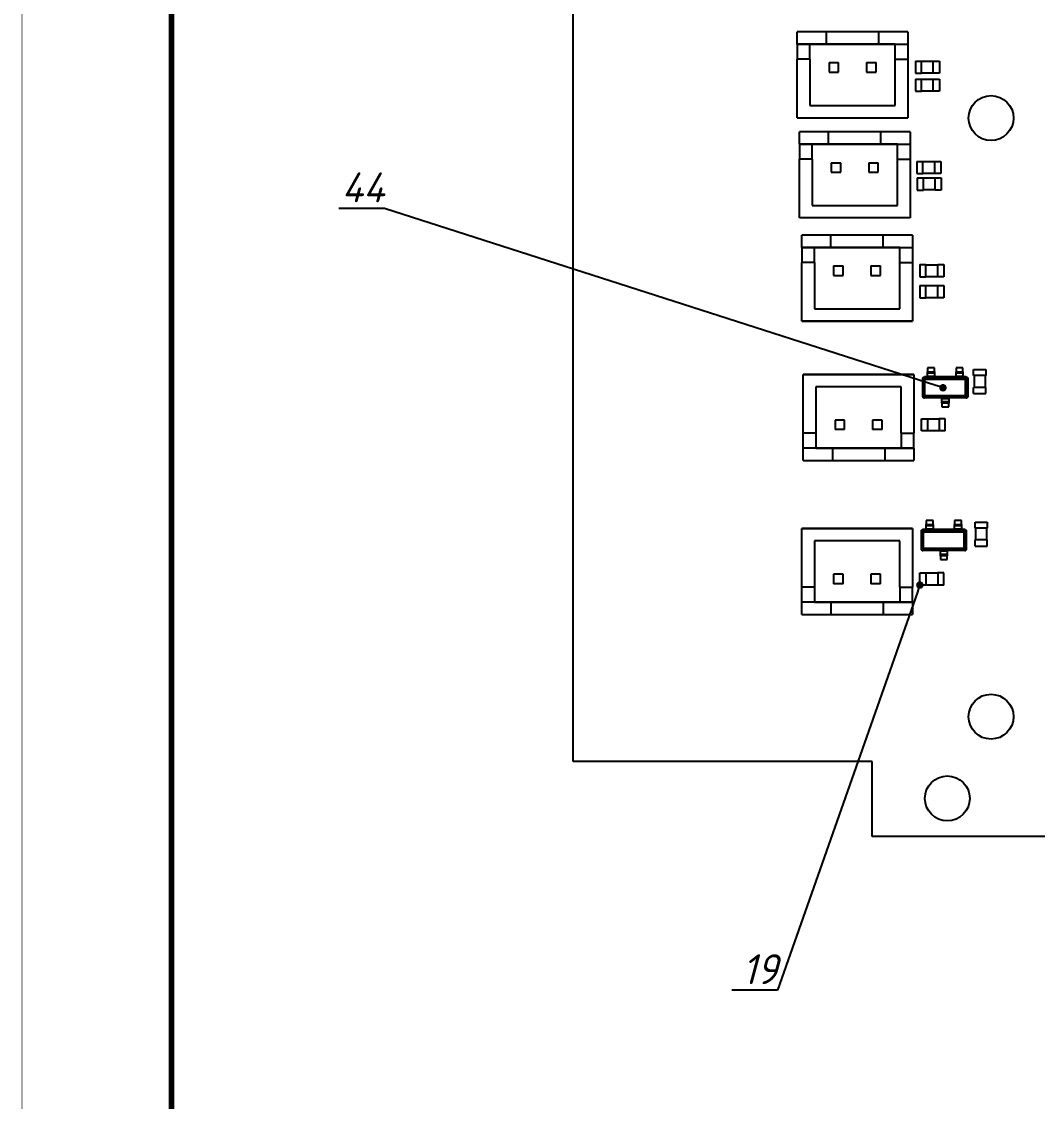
# Model space of a CAD drawing. Header units: millimetres. Extents: x 461 to 1302, y 117 to 711.
# Drawn here: x 461.2 to 597, y 414.3 to 558.6 of the extents above; entities that cross this region are included whole.
import ezdxf
from ezdxf import colors
from ezdxf.entities.mleader import LeaderData, LeaderLine
from ezdxf.math import Vec2, Vec3

# ---------------------------------------------------------------- set-up
doc = ezdxf.new("R2010")
doc.units = ezdxf.units.MM
doc.layers.get('0').update_dxf_attribs({"lineweight": 50})
doc.styles.add('GOST-2.304_Type-B_italic', font='')
doc.styles.get('GOST-2.304_Type-B_italic').set_extended_font_data('GOST Common', italic=True)

# ---------------------------------------------------------------- blocks, each defined once
blk = doc.blocks.new('_Dot')
at = {"color": 0, "linetype": 'ByBlock', "lineweight": -2}
blk.add_line((-0.5, 0), (-1, 0), dxfattribs=at)
at = {"color": 0, "linetype": 'ByBlock', "lineweight": 90, "const_width": 0.5}
blk.add_lwpolyline([(-0.25, 0, 1), (0.25, 0, 1)], format="xyb", close=True, dxfattribs=at)

msp = doc.modelspace()

# ---------------------------------------------------------------- linework, layer by layer
at = {"color": 7, "linetype": 'Continuous', "lineweight": 25}
for p, q in [((534.934, 459.705), (534.934, 639.703)), ((568.802, 557.259), (564.902, 557.259)), ((564.902, 555.609), (564.902, 557.259)), ((568.802, 555.609), (568.802, 557.259)), ((575.802, 557.259), (568.802, 557.259)), ((579.702, 557.259), (575.802, 557.259)), ((575.802, 555.609), (575.802, 557.259)), ((579.702, 557.259), (579.702, 555.609)), ((564.902, 555.609), (568.802, 555.609)), ((566.602, 555.609), (564.902, 555.609)), ((564.902, 555.609), (564.902, 553.609)), ((578.002, 555.609), (566.602, 555.609)), ((566.602, 553.609), (566.602, 555.609)), ((568.802, 555.609), (575.802, 555.609)), ((575.802, 555.609), (579.702, 555.609)), ((578.002, 555.609), (579.702, 555.609)), ((578.002, 553.609), (578.002, 555.609)), ((579.702, 555.609), (579.702, 555.609)), ((579.702, 555.609), (579.702, 553.609)), ((566.602, 553.609), (564.902, 553.609)), ((564.902, 545.759), (564.902, 553.609)), ((566.602, 553.609), (566.602, 547.409)), ((569.162, 553.149), (570.442, 553.149)), ((569.162, 553.149), (569.162, 551.869)), ((570.442, 551.869), (570.442, 553.149)), ((574.162, 553.149), (575.442, 553.149)), ((574.162, 553.149), (574.162, 551.869)), ((575.442, 551.869), (575.442, 553.149)), ((578.002, 553.609), (579.702, 553.609)), ((578.002, 547.409), (578.002, 553.609)), ((579.702, 553.609), (579.702, 545.759)), ((580.702, 553.321), (580.702, 551.697)), ((580.702, 553.321), (581.514, 553.321)), ((581.514, 551.697), (581.514, 553.321)), ((583.09, 553.271), (581.514, 553.271)), ((583.09, 553.321), (583.902, 553.321)), ((583.09, 551.697), (583.09, 553.321)), ((583.902, 553.321), (583.902, 551.697)), ((569.162, 551.869), (570.442, 551.869)), ((574.162, 551.869), (575.442, 551.869)), ((580.702, 551.697), (581.514, 551.697)), ((581.514, 551.747), (583.09, 551.747)), ((583.902, 551.697), (583.09, 551.697)), ((580.702, 550.921), (580.702, 549.297)), ((580.702, 550.921), (581.514, 550.921)), ((581.514, 549.297), (581.514, 550.921)), ((583.09, 550.871), (581.514, 550.871)), ((583.09, 550.921), (583.902, 550.921)), ((583.09, 549.297), (583.09, 550.921)), ((583.902, 550.921), (583.902, 549.297)), ((580.702, 549.297), (581.514, 549.297)), ((581.514, 549.347), (583.09, 549.347)), ((583.902, 549.297), (583.09, 549.297)), ((566.602, 547.409), (578.002, 547.409)), ((564.902, 545.759), (579.702, 545.759)), ((569.102, 543.859), (565.202, 543.859)), ((565.202, 542.209), (565.202, 543.859)), ((569.102, 542.209), (569.102, 543.859)), ((576.102, 543.859), (569.102, 543.859)), ((580.002, 543.859), (576.102, 543.859)), ((576.102, 542.209), (576.102, 543.859)), ((580.002, 543.859), (580.002, 542.209)), ((566.902, 542.209), (565.202, 542.209)), ((565.202, 542.209), (569.102, 542.209)), ((565.202, 542.209), (565.202, 540.209)), ((578.302, 542.209), (566.902, 542.209)), ((566.902, 540.209), (566.902, 542.209)), ((569.102, 542.209), (576.102, 542.209)), ((576.102, 542.209), (580.002, 542.209)), ((578.302, 542.209), (580.002, 542.209)), ((578.302, 540.209), (578.302, 542.209)), ((580.002, 542.209), (580.002, 540.209)), ((565.202, 532.359), (565.202, 540.209)), ((566.902, 540.209), (565.202, 540.209)), ((566.902, 540.209), (566.902, 534.009)), ((578.302, 540.209), (580.002, 540.209)), ((578.302, 534.009), (578.302, 540.209)), ((580.002, 540.209), (580.002, 532.359)), ((580.902, 539.921), (580.902, 538.297)), ((580.902, 539.921), (581.714, 539.921)), ((581.714, 538.297), (581.714, 539.921)), ((583.29, 539.871), (581.714, 539.871)), ((583.29, 539.921), (584.102, 539.921)), ((583.29, 538.297), (583.29, 539.921)), ((584.102, 539.921), (584.102, 538.297)), ((569.462, 539.749), (570.742, 539.749)), ((569.462, 539.749), (569.462, 538.469)), ((569.462, 538.469), (570.742, 538.469)), ((570.742, 538.469), (570.742, 539.749)), ((574.462, 539.749), (575.742, 539.749)), ((574.462, 539.749), (574.462, 538.469)), ((574.462, 538.469), (575.742, 538.469)), ((575.742, 538.469), (575.742, 539.749)), ((581.714, 538.347), (583.29, 538.347)), ((580.902, 538.297), (581.714, 538.297)), ((580.953, 537.721), (580.953, 536.097)), ((580.953, 537.721), (581.765, 537.721)), ((581.765, 536.097), (581.765, 537.721)), ((583.341, 537.671), (581.765, 537.671)), ((584.102, 538.297), (583.29, 538.297)), ((583.341, 536.097), (583.341, 537.721)), ((583.341, 537.721), (584.153, 537.721)), ((584.153, 537.721), (584.153, 536.097)), ((580.953, 536.097), (581.765, 536.097)), ((581.765, 536.147), (583.341, 536.147)), ((584.153, 536.097), (583.341, 536.097)), ((566.902, 534.009), (578.302, 534.009)), ((580.002, 532.359), (565.202, 532.359)), ((569.402, 530.059), (565.502, 530.059)), ((565.502, 528.409), (565.502, 530.059)), ((569.402, 528.409), (569.402, 530.059)), ((576.402, 530.059), (569.402, 530.059)), ((580.302, 530.059), (576.402, 530.059)), ((576.402, 528.409), (576.402, 530.059)), ((580.302, 530.059), (580.302, 528.409)), ((567.202, 528.409), (565.502, 528.409)), ((565.502, 528.409), (569.402, 528.409)), ((565.502, 528.409), (565.502, 528.409)), ((565.502, 528.409), (565.502, 526.409)), ((578.602, 528.409), (567.202, 528.409)), ((567.202, 526.409), (567.202, 528.409)), ((569.402, 528.409), (576.402, 528.409)), ((576.402, 528.409), (580.302, 528.409)), ((578.602, 528.409), (580.302, 528.409)), ((578.602, 526.409), (578.602, 528.409)), ((580.302, 528.409), (580.302, 526.409)), ((565.502, 518.559), (565.502, 526.409)), ((567.202, 526.409), (565.502, 526.409)), ((567.202, 526.409), (567.202, 520.209)), ((569.762, 525.949), (571.042, 525.949)), ((569.762, 525.949), (569.762, 524.669)), ((571.042, 524.669), (571.042, 525.949)), ((574.762, 525.949), (576.042, 525.949)), ((574.762, 525.949), (574.762, 524.669)), ((576.042, 524.669), (576.042, 525.949)), ((578.602, 526.409), (580.302, 526.409)), ((578.602, 520.209), (578.602, 526.409)), ((580.302, 526.409), (580.302, 518.559)), ((581.302, 526.121), (581.302, 524.497)), ((581.302, 526.121), (582.114, 526.121)), ((582.114, 524.497), (582.114, 526.121)), ((583.69, 526.071), (582.114, 526.071)), ((583.69, 526.121), (584.502, 526.121)), ((583.69, 524.497), (583.69, 526.121)), ((584.502, 526.121), (584.502, 524.497)), ((569.762, 524.669), (571.042, 524.669)), ((574.762, 524.669), (576.042, 524.669)), ((581.302, 524.497), (582.114, 524.497)), ((582.114, 524.547), (583.69, 524.547)), ((584.502, 524.497), (583.69, 524.497)), ((581.302, 523.321), (581.302, 521.697)), ((581.302, 523.321), (582.114, 523.321)), ((582.114, 521.697), (582.114, 523.321)), ((583.69, 523.271), (582.114, 523.271)), ((583.69, 521.697), (583.69, 523.321)), ((583.69, 523.321), (584.502, 523.321)), ((584.502, 523.321), (584.502, 521.697)), ((581.302, 521.697), (582.114, 521.697)), ((582.114, 521.747), (583.69, 521.747)), ((584.502, 521.697), (583.69, 521.697)), ((567.202, 520.209), (578.602, 520.209)), ((580.302, 518.559), (565.502, 518.559)), ((565.502, 518.559), (580.302, 518.559)), ((580.302, 518.559), (580.302, 518.559)), ((565.702, 511.459), (565.702, 511.459)), ((565.702, 511.459), (580.502, 511.459)), ((580.502, 511.459), (565.702, 511.459)), ((565.702, 503.609), (565.702, 511.459)), ((580.502, 511.459), (580.502, 503.609)), ((581.902, 511.109), (581.902, 511.108)), ((582.342, 511.109), (581.902, 511.109)), ((581.902, 511.108), (581.982, 511.028)), ((581.902, 511.108), (587.502, 511.108)), ((581.982, 511.028), (581.982, 510.829)), ((581.982, 511.028), (587.422, 511.028)), ((583.262, 512.309), (582.342, 512.309)), ((582.342, 512.309), (582.342, 511.809)), ((582.342, 511.809), (583.262, 511.809)), ((582.342, 511.609), (582.342, 511.809)), ((583.262, 511.609), (582.342, 511.609)), ((582.342, 511.209), (582.342, 511.609)), ((582.342, 511.209), (583.262, 511.209)), ((582.342, 511.209), (582.342, 511.109)), ((583.262, 511.109), (582.342, 511.109)), ((583.262, 511.809), (583.262, 512.309)), ((583.262, 511.809), (583.262, 511.609)), ((583.262, 511.609), (583.262, 511.209)), ((583.262, 511.109), (583.262, 511.209)), ((586.142, 511.109), (583.262, 511.109)), ((587.062, 512.309), (586.142, 512.309)), ((586.142, 512.309), (586.142, 511.809)), ((586.142, 511.809), (587.062, 511.809)), ((586.142, 511.609), (586.142, 511.809)), ((587.062, 511.609), (586.142, 511.609)), ((586.142, 511.209), (586.142, 511.609)), ((586.142, 511.209), (587.062, 511.209)), ((586.142, 511.209), (586.142, 511.109)), ((587.062, 511.109), (586.142, 511.109)), ((587.062, 511.809), (587.062, 512.309)), ((587.062, 511.809), (587.062, 511.609)), ((587.062, 511.609), (587.062, 511.209)), ((587.062, 511.109), (587.062, 511.209)), ((587.502, 511.109), (587.062, 511.109)), ((587.422, 511.028), (587.502, 511.108)), ((587.422, 510.829), (587.422, 511.028)), ((587.555, 511.102), (587.5, 511.109)), ((587.502, 511.108), (587.502, 511.109)), ((588.49, 511.297), (588.49, 512.109)), ((588.49, 512.109), (590.114, 512.109)), ((590.114, 511.297), (588.49, 511.297)), ((588.54, 511.297), (588.54, 509.721)), ((590.064, 509.721), (590.064, 511.297)), ((590.114, 512.109), (590.114, 511.297)), ((578.802, 509.809), (567.402, 509.809)), ((567.402, 509.809), (567.402, 503.609)), ((578.802, 503.609), (578.802, 509.809)), ((581.703, 510.909), (581.702, 510.909)), ((581.702, 510.909), (581.702, 508.509)), ((581.703, 510.909), (581.783, 510.829)), ((581.703, 508.509), (581.703, 510.909)), ((581.982, 510.829), (581.783, 510.829)), ((581.783, 510.829), (581.783, 508.589)), ((581.982, 510.829), (587.422, 510.829)), ((581.982, 508.589), (581.982, 510.829)), ((587.422, 508.589), (587.422, 510.829)), ((587.621, 510.829), (587.422, 510.829)), ((587.701, 510.909), (587.621, 510.829)), ((587.621, 510.829), (587.621, 508.589)), ((587.701, 510.909), (587.701, 508.509)), ((587.702, 510.909), (587.701, 510.909)), ((587.702, 510.909), (587.702, 508.509)), ((590.114, 509.721), (588.49, 509.721)), ((588.49, 508.909), (588.49, 509.721)), ((590.114, 508.909), (590.114, 509.721)), ((581.702, 508.512), (581.709, 508.456)), ((581.702, 508.509), (581.703, 508.509)), ((581.783, 508.589), (581.703, 508.509)), ((581.783, 508.589), (581.982, 508.589)), ((581.902, 508.31), (581.982, 508.39)), ((587.502, 508.31), (581.902, 508.31)), ((581.902, 508.31), (581.902, 508.309)), ((584.242, 508.309), (581.902, 508.309)), ((587.422, 508.589), (581.982, 508.589)), ((581.982, 508.589), (581.982, 508.39)), ((581.982, 508.39), (587.422, 508.39)), ((584.242, 508.309), (585.162, 508.309)), ((584.242, 508.309), (584.242, 508.209)), ((585.162, 508.209), (584.242, 508.209)), ((584.242, 507.809), (584.242, 508.209)), ((585.162, 508.209), (585.162, 508.309)), ((587.502, 508.309), (585.162, 508.309)), ((585.162, 508.209), (585.162, 507.809)), ((587.422, 508.589), (587.621, 508.589)), ((587.422, 508.39), (587.422, 508.589)), ((587.422, 508.39), (587.502, 508.31)), ((587.502, 508.309), (587.502, 508.31)), ((587.621, 508.589), (587.701, 508.509)), ((587.695, 508.456), (587.702, 508.512)), ((587.701, 508.509), (587.702, 508.509)), ((588.49, 508.909), (590.114, 508.909)), ((584.242, 507.809), (585.162, 507.809)), ((584.242, 507.609), (584.242, 507.809)), ((585.162, 507.609), (584.242, 507.609)), ((584.242, 507.609), (584.242, 507.109)), ((584.242, 507.109), (585.162, 507.109)), ((585.162, 507.809), (585.162, 507.609)), ((585.162, 507.109), (585.162, 507.609)), ((571.242, 505.349), (569.962, 505.349)), ((569.962, 505.349), (569.962, 504.069)), ((571.242, 504.069), (571.242, 505.349)), ((574.962, 505.349), (574.962, 504.069)), ((576.242, 505.349), (574.962, 505.349)), ((576.242, 504.069), (576.242, 505.349)), ((581.502, 505.521), (582.314, 505.521)), ((581.502, 503.897), (581.502, 505.521)), ((582.314, 505.521), (582.314, 503.897)), ((583.89, 505.471), (582.314, 505.471)), ((583.89, 505.521), (583.89, 503.897)), ((584.702, 505.521), (583.89, 505.521)), ((584.702, 503.897), (584.702, 505.521)), ((571.242, 504.069), (569.962, 504.069)), ((576.242, 504.069), (574.962, 504.069)), ((582.314, 503.897), (581.502, 503.897)), ((582.314, 503.947), (583.89, 503.947)), ((584.702, 503.897), (583.89, 503.897)), ((567.402, 503.609), (565.702, 503.609)), ((565.702, 501.609), (565.702, 503.609)), ((567.402, 503.609), (567.402, 501.609)), ((578.802, 503.609), (580.502, 503.609)), ((578.802, 503.609), (578.802, 501.609)), ((580.502, 501.609), (580.502, 503.609)), ((569.602, 501.609), (565.702, 501.609)), ((565.702, 499.959), (565.702, 501.609)), ((567.402, 501.609), (565.702, 501.609)), ((567.402, 501.609), (578.802, 501.609)), ((569.602, 501.609), (569.602, 499.959)), ((576.602, 501.609), (569.602, 501.609)), ((580.502, 501.609), (576.602, 501.609)), ((576.602, 501.609), (576.602, 499.959)), ((578.802, 501.609), (580.502, 501.609)), ((580.502, 501.609), (580.502, 499.959)), ((565.702, 499.959), (569.602, 499.959)), ((569.602, 499.959), (576.602, 499.959)), ((576.602, 499.959), (580.502, 499.959)), ((580.302, 490.859), (565.502, 490.859)), ((565.502, 483.009), (565.502, 490.859)), ((565.502, 490.859), (580.302, 490.859)), ((565.502, 490.859), (565.502, 490.859)), ((580.302, 490.859), (580.302, 483.009)), ((583.062, 491.909), (582.142, 491.909)), ((582.142, 491.909), (582.142, 491.409)), ((582.142, 491.409), (583.062, 491.409)), ((582.142, 491.209), (582.142, 491.409)), ((583.062, 491.209), (582.142, 491.209)), ((582.142, 490.809), (582.142, 491.209)), ((582.142, 490.809), (583.062, 490.809)), ((582.142, 490.809), (582.142, 490.709)), ((583.062, 491.409), (583.062, 491.909)), ((583.062, 491.409), (583.062, 491.209)), ((583.062, 491.209), (583.062, 490.809)), ((583.062, 490.709), (583.062, 490.809)), ((586.862, 491.909), (585.942, 491.909)), ((585.942, 491.909), (585.942, 491.409)), ((585.942, 491.409), (586.862, 491.409)), ((585.942, 491.209), (585.942, 491.409)), ((586.862, 491.209), (585.942, 491.209)), ((585.942, 490.809), (585.942, 491.209)), ((585.942, 490.809), (586.862, 490.809)), ((585.942, 490.809), (585.942, 490.709)), ((586.862, 491.409), (586.862, 491.909)), ((586.862, 491.409), (586.862, 491.209)), ((586.862, 491.209), (586.862, 490.809)), ((586.862, 490.709), (586.862, 490.809)), ((588.69, 490.897), (588.69, 491.709)), ((588.69, 491.709), (590.314, 491.709)), ((590.314, 490.897), (588.69, 490.897)), ((588.74, 490.897), (588.74, 489.321)), ((590.264, 489.321), (590.264, 490.897)), ((590.314, 491.709), (590.314, 490.897)), ((581.503, 490.509), (581.502, 490.509)), ((581.502, 490.509), (581.502, 488.109)), ((581.503, 490.509), (581.583, 490.429)), ((581.503, 488.109), (581.503, 490.509)), ((581.782, 490.429), (581.583, 490.429)), ((581.583, 490.429), (581.583, 488.189)), ((581.702, 490.709), (581.702, 490.708)), ((582.142, 490.709), (581.702, 490.709)), ((581.702, 490.708), (581.782, 490.628)), ((581.702, 490.708), (587.302, 490.708)), ((581.782, 490.628), (581.782, 490.429)), ((581.782, 490.628), (587.222, 490.628)), ((581.782, 488.189), (581.782, 490.429)), ((581.782, 490.429), (587.222, 490.429)), ((583.062, 490.709), (582.142, 490.709)), ((585.942, 490.709), (583.062, 490.709)), ((586.862, 490.709), (585.942, 490.709)), ((587.302, 490.709), (586.862, 490.709)), ((587.222, 490.628), (587.302, 490.708)), ((587.222, 490.429), (587.222, 490.628)), ((587.222, 488.189), (587.222, 490.429)), ((587.421, 490.429), (587.222, 490.429)), ((587.355, 490.702), (587.3, 490.709)), ((587.302, 490.708), (587.302, 490.709)), ((587.501, 490.509), (587.421, 490.429)), ((587.421, 490.429), (587.421, 488.189)), ((587.501, 490.509), (587.501, 488.109)), ((587.502, 490.509), (587.501, 490.509)), ((587.502, 490.509), (587.502, 488.109)), ((590.314, 489.321), (588.69, 489.321)), ((588.69, 488.509), (588.69, 489.321)), ((590.314, 488.509), (590.314, 489.321)), ((578.602, 489.209), (567.202, 489.209)), ((567.202, 489.209), (567.202, 483.009)), ((578.602, 483.009), (578.602, 489.209)), ((581.502, 488.112), (581.509, 488.056)), ((581.502, 488.109), (581.503, 488.109)), ((581.583, 488.189), (581.503, 488.109)), ((581.583, 488.189), (581.782, 488.189)), ((581.702, 487.91), (581.782, 487.99)), ((587.302, 487.91), (581.702, 487.91)), ((581.702, 487.91), (581.702, 487.909)), ((584.042, 487.909), (581.702, 487.909)), ((587.222, 488.189), (581.782, 488.189)), ((581.782, 488.189), (581.782, 487.99)), ((581.782, 487.99), (587.222, 487.99)), ((584.042, 487.909), (584.042, 487.809)), ((584.042, 487.909), (584.962, 487.909)), ((584.962, 487.809), (584.962, 487.909)), ((587.302, 487.909), (584.962, 487.909)), ((587.222, 487.99), (587.222, 488.189)), ((587.222, 488.189), (587.421, 488.189)), ((587.222, 487.99), (587.302, 487.91)), ((587.302, 487.909), (587.302, 487.91)), ((587.421, 488.189), (587.501, 488.109)), ((587.495, 488.056), (587.502, 488.112)), ((587.501, 488.109), (587.502, 488.109)), ((588.69, 488.509), (590.314, 488.509)), ((584.962, 487.809), (584.042, 487.809)), ((584.042, 487.409), (584.042, 487.809)), ((584.042, 487.409), (584.962, 487.409)), ((584.042, 487.209), (584.042, 487.409)), ((584.962, 487.209), (584.042, 487.209)), ((584.042, 487.209), (584.042, 486.709)), ((584.042, 486.709), (584.962, 486.709)), ((584.962, 487.809), (584.962, 487.409)), ((584.962, 487.409), (584.962, 487.209)), ((584.962, 486.709), (584.962, 487.209)), ((571.042, 484.749), (569.762, 484.749)), ((569.762, 484.749), (569.762, 483.469)), ((571.042, 483.469), (571.042, 484.749)), ((576.042, 484.749), (574.762, 484.749)), ((574.762, 484.749), (574.762, 483.469)), ((576.042, 483.469), (576.042, 484.749)), ((581.302, 483.297), (581.302, 484.921)), ((581.302, 484.921), (582.114, 484.921)), ((582.114, 484.921), (582.114, 483.297)), ((583.69, 484.871), (582.114, 484.871)), ((583.69, 484.921), (583.69, 483.297)), ((584.502, 484.921), (583.69, 484.921)), ((584.502, 483.297), (584.502, 484.921)), ((567.202, 483.009), (565.502, 483.009)), ((565.502, 481.009), (565.502, 483.009)), ((567.202, 483.009), (567.202, 481.009)), ((571.042, 483.469), (569.762, 483.469)), ((576.042, 483.469), (574.762, 483.469)), ((578.602, 483.009), (580.302, 483.009)), ((578.602, 483.009), (578.602, 481.009)), ((580.302, 481.009), (580.302, 483.009)), ((582.114, 483.297), (581.302, 483.297)), ((582.114, 483.347), (583.69, 483.347)), ((584.502, 483.297), (583.69, 483.297)), ((569.402, 481.009), (565.502, 481.009)), ((565.502, 479.359), (565.502, 481.009)), ((567.202, 481.009), (565.502, 481.009)), ((567.202, 481.009), (578.602, 481.009)), ((569.402, 481.009), (569.402, 479.359)), ((576.402, 481.009), (569.402, 481.009)), ((580.302, 481.009), (576.402, 481.009)), ((576.402, 481.009), (576.402, 479.359)), ((578.602, 481.009), (580.302, 481.009)), ((580.302, 481.009), (580.302, 479.359)), ((565.502, 479.359), (569.402, 479.359)), ((569.402, 479.359), (576.402, 479.359)), ((576.402, 479.359), (580.302, 479.359)), ((574.934, 459.705), (534.934, 459.705)), ((574.934, 449.705), (574.934, 459.705)), ((734.932, 449.705), (574.934, 449.705))]:
    msp.add_line(p, q, dxfattribs=at)
at = {"color": 7, "lineweight": 40, "true_color": 0xffffff}
for points, const_width in [([(461.272, 711.261), (1302.229, 711.261), (1302.229, 117.303), (461.272, 117.303), (461.272, 711.261)], 0.0991), ([(481.272, 122.261), (481.272, 706.261)], 0.749)]:
    msp.add_lwpolyline(points, dxfattribs=dict(at, const_width=const_width))
at = {"color": 7, "linetype": 'Continuous', "lineweight": 25}
for centre in [(590.812, 545.715), (590.812, 465.705), (584.97, 454.783)]:
    msp.add_circle(centre, 3, dxfattribs=at)
for centre, radius, start, end in [((581.985, 510.827), 0.201, 90.72866, 179.26705), ((587.42, 510.827), 0.201, 0.73295, 89.27134), ((581.985, 508.592), 0.201, 180.73295, 269.27134), ((587.42, 508.592), 0.201, 270.72866, 359.26705), ((581.785, 490.427), 0.201, 90.73023, 179.27192), ((587.22, 490.427), 0.202, 0.73241, 89.26545), ((581.785, 488.192), 0.201, 180.72592, 269.27194), ((587.22, 488.192), 0.201, 270.73239, 359.26976)]:
    msp.add_arc(centre, radius, start, end, dxfattribs=at)
for points, knots in [([(581.702, 510.909), (581.705, 510.935), (581.711, 510.988), (581.757, 511.054), (581.823, 511.1), (581.876, 511.106), (581.902, 511.109)], [0, 0, 0, 0, 0.2500102, 0.4999817, 0.7499663, 1, 1, 1, 1]), ([(581.703, 510.909), (581.706, 510.935), (581.713, 510.987), (581.759, 511.052), (581.824, 511.098), (581.876, 511.105), (581.902, 511.108)], [0, 0, 0, 0, 0.2499881, 0.4999907, 0.7499933, 1, 1, 1, 1]), ([(581.703, 510.909), (581.706, 510.935), (581.713, 510.987), (581.759, 511.052), (581.824, 511.098), (581.876, 511.105), (581.902, 511.108)], [0, 0, 0, 0, 0.2499881, 0.4999907, 0.7499933, 1, 1, 1, 1]), ([(587.502, 511.109), (587.528, 511.106), (587.581, 511.1), (587.647, 511.054), (587.693, 510.988), (587.699, 510.935), (587.702, 510.909)], [0, 0, 0, 0, 0.2500337, 0.5000183, 0.7499898, 1, 1, 1, 1]), ([(587.502, 511.108), (587.528, 511.105), (587.58, 511.098), (587.645, 511.052), (587.691, 510.987), (587.698, 510.935), (587.701, 510.909)], [0, 0, 0, 0, 0.2500067, 0.5000093, 0.7500119, 1, 1, 1, 1]), ([(587.502, 511.108), (587.528, 511.105), (587.58, 511.098), (587.645, 511.052), (587.691, 510.987), (587.698, 510.935), (587.701, 510.909)], [0, 0, 0, 0, 0.2500067, 0.5000093, 0.7500119, 1, 1, 1, 1]), ([(581.902, 508.309), (581.876, 508.312), (581.823, 508.318), (581.757, 508.364), (581.711, 508.431), (581.705, 508.483), (581.702, 508.509)], [0, 0, 0, 0, 0.25003106, 0.50001779, 0.75001111, 1, 1, 1, 1]), ([(581.703, 508.509), (581.706, 508.483), (581.713, 508.431), (581.759, 508.366), (581.824, 508.32), (581.876, 508.313), (581.902, 508.31)], [0, 0, 0, 0, 0.2499881, 0.4999907, 0.7499933, 1, 1, 1, 1]), ([(581.902, 508.31), (581.876, 508.313), (581.824, 508.32), (581.759, 508.366), (581.713, 508.431), (581.706, 508.483), (581.703, 508.509)], [0, 0, 0, 0, 0.2500067, 0.5000093, 0.7500119, 1, 1, 1, 1]), ([(587.502, 508.31), (587.528, 508.313), (587.58, 508.32), (587.645, 508.366), (587.691, 508.431), (587.698, 508.483), (587.701, 508.509)], [0, 0, 0, 0, 0.2500067, 0.5000093, 0.7500119, 1, 1, 1, 1]), ([(587.702, 508.509), (587.699, 508.483), (587.693, 508.431), (587.647, 508.364), (587.581, 508.318), (587.528, 508.312), (587.502, 508.309)], [0, 0, 0, 0, 0.24998889, 0.49998221, 0.74996894, 1, 1, 1, 1]), ([(587.701, 508.509), (587.698, 508.483), (587.691, 508.431), (587.645, 508.366), (587.58, 508.32), (587.528, 508.313), (587.502, 508.31)], [0, 0, 0, 0, 0.2499881, 0.4999907, 0.7499933, 1, 1, 1, 1]), ([(581.502, 490.509), (581.505, 490.535), (581.511, 490.588), (581.557, 490.654), (581.623, 490.7), (581.676, 490.706), (581.702, 490.709)], [0, 0, 0, 0, 0.250012, 0.4999852, 0.7500114, 1, 1, 1, 1]), ([(581.503, 490.509), (581.506, 490.535), (581.513, 490.587), (581.559, 490.652), (581.624, 490.698), (581.676, 490.705), (581.702, 490.708)], [0, 0, 0, 0, 0.2500054, 0.5000185, 0.7499849, 1, 1, 1, 1]), ([(581.503, 490.509), (581.506, 490.535), (581.513, 490.587), (581.559, 490.652), (581.624, 490.698), (581.676, 490.705), (581.702, 490.708)], [0, 0, 0, 0, 0.2500054, 0.5000185, 0.7499849, 1, 1, 1, 1]), ([(587.302, 490.709), (587.328, 490.706), (587.381, 490.7), (587.447, 490.654), (587.493, 490.588), (587.499, 490.535), (587.502, 490.509)], [0, 0, 0, 0, 0.2499919, 0.4999817, 0.7499847, 1, 1, 1, 1]), ([(587.302, 490.708), (587.328, 490.705), (587.38, 490.698), (587.445, 490.652), (587.491, 490.587), (587.498, 490.535), (587.501, 490.509)], [0, 0, 0, 0, 0.2500194, 0.49999, 0.7499806, 1, 1, 1, 1]), ([(587.302, 490.708), (587.328, 490.705), (587.38, 490.698), (587.445, 490.652), (587.491, 490.587), (587.498, 490.535), (587.501, 490.509)], [0, 0, 0, 0, 0.2500194, 0.49999, 0.7499806, 1, 1, 1, 1]), ([(581.702, 487.909), (581.676, 487.912), (581.623, 487.918), (581.557, 487.964), (581.511, 488.031), (581.505, 488.083), (581.502, 488.109)], [0, 0, 0, 0, 0.24998016, 0.50000252, 0.74999177, 1, 1, 1, 1]), ([(581.503, 488.109), (581.506, 488.083), (581.513, 488.031), (581.559, 487.966), (581.624, 487.92), (581.676, 487.913), (581.702, 487.91)], [0, 0, 0, 0, 0.2500032, 0.5000142, 0.7499919, 1, 1, 1, 1]), ([(581.702, 487.91), (581.676, 487.913), (581.624, 487.92), (581.559, 487.966), (581.513, 488.031), (581.506, 488.083), (581.503, 488.109)], [0, 0, 0, 0, 0.2500081, 0.4999858, 0.7499968, 1, 1, 1, 1]), ([(587.302, 487.91), (587.328, 487.913), (587.38, 487.92), (587.445, 487.966), (587.491, 488.031), (587.498, 488.083), (587.501, 488.109)], [0, 0, 0, 0, 0.2500124, 0.4999943, 0.7499827, 1, 1, 1, 1]), ([(587.502, 488.109), (587.499, 488.083), (587.493, 488.031), (587.447, 487.964), (587.381, 487.918), (587.328, 487.912), (587.302, 487.909)], [0, 0, 0, 0, 0.25001152, 0.50003059, 0.75001654, 1, 1, 1, 1]), ([(587.501, 488.109), (587.498, 488.083), (587.491, 488.031), (587.445, 487.966), (587.38, 487.92), (587.328, 487.913), (587.302, 487.91)], [0, 0, 0, 0, 0.2500173, 0.5000057, 0.7499876, 1, 1, 1, 1])]:
    msp.add_open_spline(points, degree=3, knots=knots, dxfattribs=at)

# ---------------------------------------------------------------- leaders
at = {"color": 7, "lineweight": 20, "true_color": 0xffffff}
ml = msp.add_multileader_mtext('Standard', dxfattribs=at)
ml.set_content('12', color=(255, 255, 255), style='GOST-2.304_Type-B_italic')
ml.set_leader_properties()
ml.set_arrow_properties(name='DOT')
ml.build(insert=Vec2(0, 0))
ml.multileader.update_dxf_attribs({"text_left_attachment_type": 6, "text_right_attachment_type": 6, "dogleg_length": 0, "arrow_head_size": 1})
ctx = ml.context
ctx.base_point, ctx.arrow_head_size, ctx.landing_gap_size, ctx.plane_origin = Vec3(574.81, 674.134), 1, 0, Vec3(636.907, 503.188)
ctx.left_attachment, ctx.right_attachment, ctx.text_align_type = 6, 6, 2
notes = []
notes.append((ctx, [(0, (1, 1, 0), (578.979, 674.134), (-1, 0), 0, [(0, [(660.377, 499.316)], 0, [])])]))
ctx.mtext.insert, ctx.mtext.alignment, ctx.mtext.flow_direction = Vec3(578.979, 678.934), 3, 5
ml = msp.add_multileader_mtext('Standard', dxfattribs=at)
ml.set_content('44', color=(255, 255, 255), style='GOST-2.304_Type-B_italic')
ml.set_leader_properties()
ml.set_arrow_properties(name='DOT')
ml.build(insert=Vec2(0, 0))
ml.multileader.update_dxf_attribs({"text_left_attachment_type": 6, "text_right_attachment_type": 6, "dogleg_length": 0, "arrow_head_size": 1})
ctx = ml.context
ctx.base_point, ctx.arrow_head_size, ctx.landing_gap_size, ctx.plane_origin = Vec3(503.953, 533.649), 1, 0, Vec3(581.702, 510.909)
ctx.left_attachment, ctx.right_attachment, ctx.text_align_type = 6, 6, 2
notes.append((ctx, [(0, (1, 1, 0), (509.735, 533.649), (-1, 0), 0, [(0, [(584.387, 509.665)], 0, [])])]))
ctx.mtext.insert, ctx.mtext.alignment, ctx.mtext.flow_direction = Vec3(509.735, 538.449), 3, 5
ml = msp.add_multileader_mtext('Standard', dxfattribs=at)
ml.set_content('19', color=(255, 255, 255), style='GOST-2.304_Type-B_italic')
ml.set_leader_properties()
ml.set_arrow_properties(name='DOT')
ml.build(insert=Vec2(0, 0))
ml.multileader.update_dxf_attribs({"text_left_attachment_type": 6, "text_right_attachment_type": 6, "dogleg_length": 0, "arrow_head_size": 1})
ctx = ml.context
ctx.base_point, ctx.arrow_head_size, ctx.landing_gap_size, ctx.plane_origin = Vec3(558.101, 429.152), 1, 0, Vec3(581.302, 483.297)
ctx.left_attachment, ctx.right_attachment, ctx.text_align_type = 6, 6, 2
notes.append((ctx, [(0, (1, 1, 0), (562.265, 429.152), (-1, 0), 0, [(0, [(581.302, 483.297)], 0, [])])]))
ctx.mtext.insert, ctx.mtext.alignment, ctx.mtext.flow_direction = Vec3(562.265, 433.952), 3, 5
for ctx, leaders in notes:
    for number, flags, end, landing, length, lines in leaders:
        leader = LeaderData()
        leader.index, (leader.has_last_leader_line, leader.has_dogleg_vector, leader.attachment_direction) = number, flags
        leader.last_leader_point, leader.dogleg_vector, leader.dogleg_length = Vec3(end), Vec3(landing), length
        for number, points, colour, breaks in lines:
            line = LeaderLine()
            line.index, line.vertices, line.color, line.breaks = number, Vec3.list(points), colors.encode_raw_color(colour), breaks
            leader.lines.append(line)
        ctx.leaders.append(leader)

doc.saveas('drawing.dxf')
